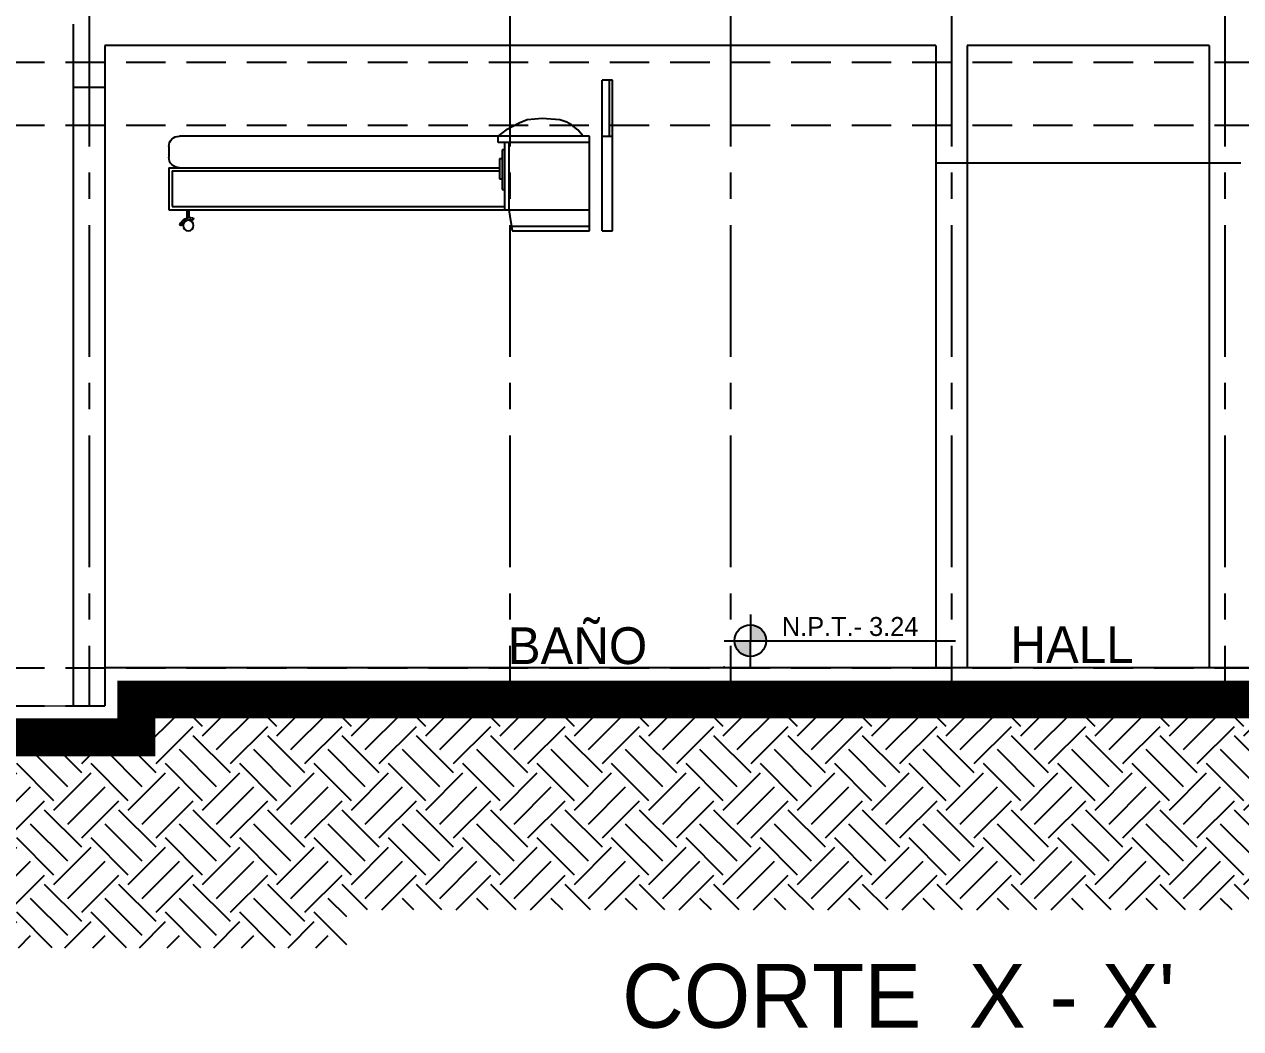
# Model space of a CAD drawing. Header units: metres. Extents: x -58 to 722, y -1100 to 345.
# Drawn here: x 199.84 to 205.62, y -510.73 to -505.96 of the extents above; entities that cross this region are included whole.
import ezdxf
from ezdxf.enums import TextEntityAlignment as Align

# ---------------------------------------------------------------- set-up
doc = ezdxf.new("R2010")
doc.units = ezdxf.units.M
doc.header["$MEASUREMENT"] = 0
for name, pattern in [('CENTER2', [1.125, 0.75, -0.125, 0.125, -0.125]), ('CENTERX2', [4, 2.5, -0.5, 0.5, -0.5]), ('HIDDEN2', [0.1875, 0.125, -0.0625])]:
    doc.linetypes.add(name, pattern=pattern)
doc.layers.get('0').update_dxf_attribs({"color": 255})
for name, color, linetype in [('A-INDICADORES', 149, 'Continuous'), ('A-MOBILIARIO SANITARIO', 124, 'Continuous'), ('A-TEXTOS', 131, 'Continuous'), ('FSR_ARQ_007PROYECCIONES', 200, 'HIDDEN2'), ('FSR_ARQ_010MUROBAJO', 33, 'Continuous'), ('FSR_ARQ_014TEXTOS', 142, 'Continuous'), ('FSR_ARQ_016EJES', 135, 'CENTER2'), ('LOSA', 1, 'Continuous')]:
    doc.layers.add(name, color=color, linetype=linetype)
doc.layers.add('PISO', color=252, linetype='Continuous', lineweight=0)
doc.styles.add('ESPACIOS', font='GOTHIC.TTF')

# ---------------------------------------------------------------- blocks, each defined once
blk = doc.blocks.new('ARP-NPT')
h = blk.add_hatch(color=256)
edge = h.paths.add_edge_path()
edge.add_ellipse((4.547473508864641e-13, 0), major_axis=(0.0530330085889924, 0.05303300858899069), ratio=0.9999999999999806, start_angle=314.99999999999943, end_angle=405.00000000000057, ccw=False)
edge.add_line((0.07500000009332553, 0), (-1.256356130241443e-13, 1.186550859046596e-15))
edge.add_line((4.547473508864641e-13, 0), (4.559339017455107e-13, 0.07500000009345113))
edge = h.paths.add_edge_path()
edge.add_line((-0.07500000009360974, 0), (-1.585814812798958e-13, -1.186550859046596e-15))
edge.add_line((4.547473508864641e-13, 0), (4.535608000274175e-13, -0.07500000009345113))
edge.add_ellipse((4.547473508864641e-13, 0), major_axis=(0.0530330085889924, 0.05303300858899069), ratio=0.9999999999999806, start_angle=134.9999999999994, end_angle=225.0000000000006, ccw=False)
for p, q in [((4.547473508864641e-13, 0.125), (4.547473508864641e-13, 0)), ((-0.1249999999995453, 0), (0.9750000000004775, 0)), ((1.023181539494544e-12, -0.125), (4.547473508864641e-13, 0))]:
    blk.add_line(p, q)
blk.add_circle((4.547473508864641e-13, 0), 0.075)
blk.add_point((-0.1249999999995453, -0.125))
at = {"layer": 'A-TEXTOS', "style": 'ESPACIOS'}
blk.add_attdef('N.P.T.', text='', height=0.09, dxfattribs=at).set_placement((0.4740896149224341, 0.02276895428546766), align=Align.CENTER)
blk = doc.blocks.new('CAMA15')
for p, q in [((0, 0.7161304673896085), (0.05000000000000071, 0.7161304673896085)), ((0, 0), (0, 0.7161304673896085)), ((0.01500000000000057, 0.4500000000000002), (0.01500000000000057, 0.7161304673896085)), ((0.05000000000000071, 0), (0.05000000000000071, 0.7161304673896085)), ((0.05000000000000071, 0.4500000000000002), (0, 0.4500000000000002)), ((0.1097237557186261, 0), (0.1097237557186261, 0.4500000000000002)), ((0.1097237557186261, 0.4500000000000002), (0.5743342335765913, 0.4500000000000002)), ((0.1097237557186261, 0.4200000000000002), (0.5433774749925107, 0.4200000000000004)), ((0.4933056504987086, 0.4200000000000004), (0.4933056504987068, 0.1000000000000001)), ((0.5133056504987081, 0.4200000000000004), (0.5133056504987064, 0.1000000000000001)), ((0.5433774749925107, 0.4200000000000004), (0.5433774749925107, 0.4500000000000002)), ((0.5743342335765913, 0.4500000000000002), (2.059723755718625, 0.4500000000000002)), ((0.5133056504987081, 0.3851514726768217), (0.525569537099571, 0.3851514726768217)), ((0.525569537099571, 0.3851514726768217), (0.525569537099571, 0.1957389975917438)), ((2.109723755718626, 0.4000000000000001), (2.109723755718628, 0.3499999999999999)), ((0.525569537099571, 0.3424910053153143), (0.537527438606773, 0.3424910053153143)), ((0.537527438606773, 0.3424910053153143), (0.537527438606773, 0.2469315584255485)), ((2.109723755718628, 0.3), (0.537527438606773, 0.3000000000000003)), ((2.109723755718626, 0.3000000000000003), (2.109723755718628, 0.1000000000000001)), ((0.537527438606773, 0.2469315584255485), (0.525569537099571, 0.2469315584255485)), ((2.094252439347136, 0.2845286836285115), (0.537527438606773, 0.2845286836285115)), ((2.094252439347136, 0.2845286836285115), (2.094252439347139, 0.1154713163714889)), ((0.525569537099571, 0.1957389975917438), (0.5133056504987064, 0.1957389975917438)), ((2.109723755718628, 0.1000000000000001), (0.1097237557186279, 0.1000000000000001)), ((0.4933056504987068, 0.1000000000000001), (0.4767898780660573, 0)), ((2.094252439347139, 0.1154713163714889), (0.5133056504987081, 0.1154713163714889)), ((2.014796509333671, 0.1000000000000001), (2.014796509333669, 0.0628044881235601)), ((2.024796509333671, 0.1000000000000001), (2.024796509333667, 0.06050889637662049)), ((0.05000000000000071, 0), (1.77635683940025e-15, 0)), ((0.1097237557186261, 0.02000000000000002), (0.4800930325525883, 0.02000000000000002)), ((0.4767898780660573, 0), (0.1097237557186261, 0)), ((2.014796509333667, 0.05270325352890337), (2.014796509333669, 0.04989915622976149)), ((2.024796509333667, 0.049815231737393), (2.024796509333669, 0.04876620090623929))]:
    blk.add_line(p, q)
blk.add_lwpolyline([(0.1395559112797518, 0.45), (0.165331753619526, 0.4798611519335738), (0.1954035781133356, 0.5034633926773937), (0.2168834382990781, 0.5163373345427233), (0.2512511943625029, 0.527065605439792), (0.3350227199050835, 0.5335025903631676), (0.3693905265529196, 0.5313569193949066), (0.4059062989855704, 0.527065605439792), (0.4445700372030288, 0.5120460205876158), (0.506861702559867, 0.4777154809653057), (0.5455254407773253, 0.4500000000000002)])
blk.add_circle((2.017039725561752, 0.02499999999999991), 0.025)
for centre, radius, start, end in [((2.059723755718625, 0.4000000000000001), 0.05, 0, 90), ((2.059723755718627, 0.3499999999999999), 0.05, 270, 0), ((1.997550232635035, 0.05702101726500075), 0.00500164116822259, 104.5985331636379, 281.6629135147314), ((2.008161014172627, 0.01097043596539971), 0.05225704506731235, 21.27235578479215, 103.1307233391859), ((2.008161014172627, 0.01097043596539971), 0.04225704506731235, 21.27235578479215, 103.1307233391859), ((2.051347997141615, 0.03029930963379357), 0.005522005682561041, 226.3859534001539, 356.1587581694145)]:
    blk.add_arc(centre, radius, start, end)

msp = doc.modelspace()

# ---------------------------------------------------------------- hatches: boundary and pattern name
at = {"layer": 'FSR_ARQ_010MUROBAJO', "ltscale": 0.005}
h = msp.add_hatch(dxfattribs=at)
h.set_pattern_fill('EARTH', color=256, angle=45)
h.set_pattern_definition([(45, (0, 0), (0, 0.3535533905932738), [0.25, -0.25]), (45, (-0.06629126073623884, 0.06629126073623884), (0, 0.3535533905932738), [0.25, -0.25]), (45, (-0.1325825214724777, 0.1325825214724777), (0, 0.3535533905932738), [0.25, -0.25]), (135, (-0.1325825214724776, 0.1767766952966369), (-0.3535533905932737, 2.775557561562891e-17), [0.25, -0.25]), (135, (-0.06629126073623882, 0.2430679560328757), (-0.3535533905932737, 2.775557561562891e-17), [0.25, -0.25]), (135, (0, 0.3093592167691145), (-0.3535533905932737, 2.775557561562891e-17), [0.25, -0.25])])
h.paths.add_polyline_path([(198.3256627873076, -509.3455420359569), (200.3708728176121, -509.3455420359569), (200.3708728176121, -509.1655420359568), (207.6708728176121, -509.1655420359567), (207.6708728176121, -509.3455420359569), (209.6490703464812, -509.3455420359569), (209.6490703464812, -510.3455420359569), (206.6708728176121, -510.3455420359569), (206.6708728176121, -510.1655420359567), (201.3708728176121, -510.1655420359568), (201.3708728176121, -510.3455420359569), (198.3256627873076, -510.3455420359569)])

# ---------------------------------------------------------------- linework, layer by layer
at = {"layer": 'FSR_ARQ_007PROYECCIONES', "ltscale": 1.5}
for p, q in [((195.4342563150192, -506.1355420359571), (211.8137797290898, -506.1355420359571)), ((195.4342563150192, -506.4355420359572), (211.8137797290898, -506.4355420359573)), ((195.4342563150192, -509.015542035957), (211.8137797290898, -509.015542035957)), ((195.4342563150192, -509.1955420359571), (211.8137797290898, -509.1955420359569))]:
    msp.add_line(p, q, dxfattribs=at)
at = {"layer": 'FSR_ARQ_010MUROBAJO', "ltscale": 0.005}
for p, q in [((200.0708728176122, -506.2555420359571), (200.0708728176122, -509.1955420359569)), ((200.2208728176121, -506.2555420359572), (200.2208728176121, -509.1955420359568)), ((204.1708728176126, -506.6155420359573), (204.1708728176126, -509.0155420359567)), ((204.3208728176126, -506.6155420359574), (204.3208728176126, -509.0155420359567)), ((205.4708728176125, -506.6155420359573), (204.3208728176125, -506.6155420359573)), ((205.4708728176126, -506.6155420359573), (205.4708728176125, -509.0155420359567)), ((207.8208728176121, -509.0155420359567), (200.2208728176121, -509.0155420359569))]:
    msp.add_line(p, q, dxfattribs=at)
at = {"layer": 'FSR_ARQ_016EJES', "linetype": 'CENTERX2', "ltscale": 0.25}
for p, q in [((200.1458728176117, -495.9108011278093), (200.1458728176117, -509.195542035957)), ((202.145872817612, -495.9108011278093), (202.145872817612, -509.195542035957)), ((203.1958728176121, -495.9108011278093), (203.1958728176121, -509.195542035957)), ((204.245872817612, -495.9108011278093), (204.245872817612, -509.195542035957)), ((205.5458728176114, -495.9108011278093), (205.5458728176114, -509.195542035957))]:
    msp.add_line(p, q, dxfattribs=at)
at = {"layer": 'LOSA', "ltscale": 0.005}
for p, q in [((200.0708728176122, -505.9555420359568), (200.0708728176122, -506.2555420359572)), ((200.2208728176121, -506.0555420359565), (200.2208728176121, -506.2555420359571)), ((204.1708728176126, -506.0555420359564), (200.2208728176121, -506.0555420359565)), ((204.1708728176126, -506.0555420359565), (204.1708728176126, -506.6155420359573)), ((205.4708728176126, -506.0555420359566), (204.3208728176126, -506.0555420359565)), ((204.3208728176125, -506.0555420359565), (204.3208728176126, -506.6155420359573)), ((205.4708728176125, -506.0555420359566), (205.4708728176126, -506.6155420359573)), ((200.2208728176121, -506.2555420359571), (200.0708728176122, -506.2555420359571)), ((204.3208728176126, -506.6155420359573), (204.1708728176126, -506.6155420359573)), ((205.6208728176125, -506.6155420359573), (205.4708728176125, -506.6155420359573))]:
    msp.add_line(p, q, dxfattribs=at)
at = {"layer": 'LOSA', "ltscale": 0.005, "const_width": 0.18}
msp.add_lwpolyline([(198.3256627873076, -509.3455420359569), (200.3708728176121, -509.3455420359569), (200.3708728176121, -509.1655420359568), (207.6708728176121, -509.1655420359567), (207.6708728176121, -509.3455420359569), (209.6490703464812, -509.3455420359569)], dxfattribs=at)
at = {"layer": 'PISO', "ltscale": 0.005}
msp.add_lwpolyline([(198.3256627873076, -509.1955420359569), (200.2208728176121, -509.1955420359569), (200.2208728176121, -509.0155420359569), (207.8208728176121, -509.0155420359567), (207.8208728176121, -509.1955420359569), (209.6490703464812, -509.1955420359569)], dxfattribs=at)

# ---------------------------------------------------------------- block references
at = {"layer": 'A-INDICADORES'}
msp.add_blockref('ARP-NPT', (203.290135833015, -508.8862057315996), dxfattribs=at).add_auto_attribs({'N.P.T.': 'N.P.T.- 3.24'})
at = {"layer": 'A-MOBILIARIO SANITARIO', "xscale": -1}
msp.add_blockref('CAMA15', (202.634985844002, -506.9371756416828), dxfattribs=at)

# ---------------------------------------------------------------- texts
at = {"layer": 'FSR_ARQ_014TEXTOS', "style": 'ESPACIOS'}
for s, width, gutter_width, insert, char_height, attachment_point in [('BAÑO', 2.223893083121129, 0.5249999999999999, (202.1363736775148, -508.9995933367321), 0.175, 7), ('HALL', 0.846152269103416, 0.5249999999999999, (205.1115283550074, -508.9921204527703), 0.175, 9), ("CORTE  X - X'", 6.183967932202235, 0.3019217791220061, (202.6800503545056, -510.4224016463405), 0.3038427313939659, 1)]:
    msp.add_mtext_dynamic_manual_height_columns(s, width=width, gutter_width=gutter_width, heights=[0], dxfattribs=dict(at, insert=insert, char_height=char_height, attachment_point=attachment_point))

doc.saveas('drawing.dxf')
